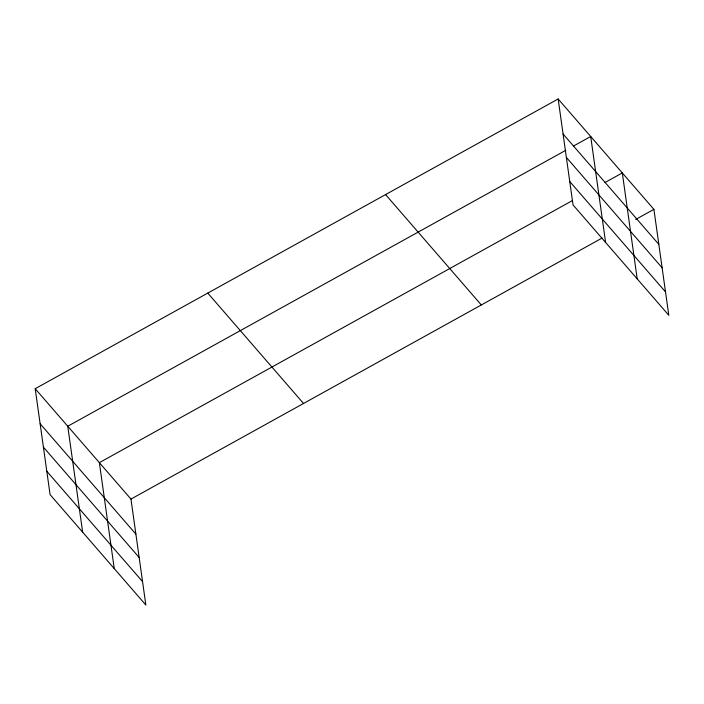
<?xml version="1.0" encoding="UTF-8"?>
<svg xmlns="http://www.w3.org/2000/svg" width="704" height="704" viewBox="0 0 704 704"><rect width="100%" height="100%" fill="white"/><g stroke="black" fill="none" stroke-linecap="round" stroke-linejoin="round"><path stroke-width="1.06" d="M35.2 388.705L130.962 499.074L145.851 605.026L50.09 494.648L35.2 388.705L558.149 98.974L653.91 209.352L668.8 315.295L573.038 204.926L558.149 98.974M565.778 150.313L67.76 426.228L82.65 532.18M573.452 146.062L590.709 136.506L605.598 242.449M572.458 200.552L99.361 462.651L114.25 568.603M605.053 182.486L622.31 172.929L637.199 278.872M130.962 499.074L602.14 238.031M635.694 219.446L653.91 209.352M563.077 134.006L658.83 244.385M566.368 157.414L662.121 267.784M569.756 181.518L665.509 291.896M385.581 194.586L481.334 304.964M207.777 293.093L303.53 403.471M40.128 423.738L135.881 534.107M43.41 447.137L139.172 557.515M46.798 471.249L142.56 581.618"/></g></svg>
